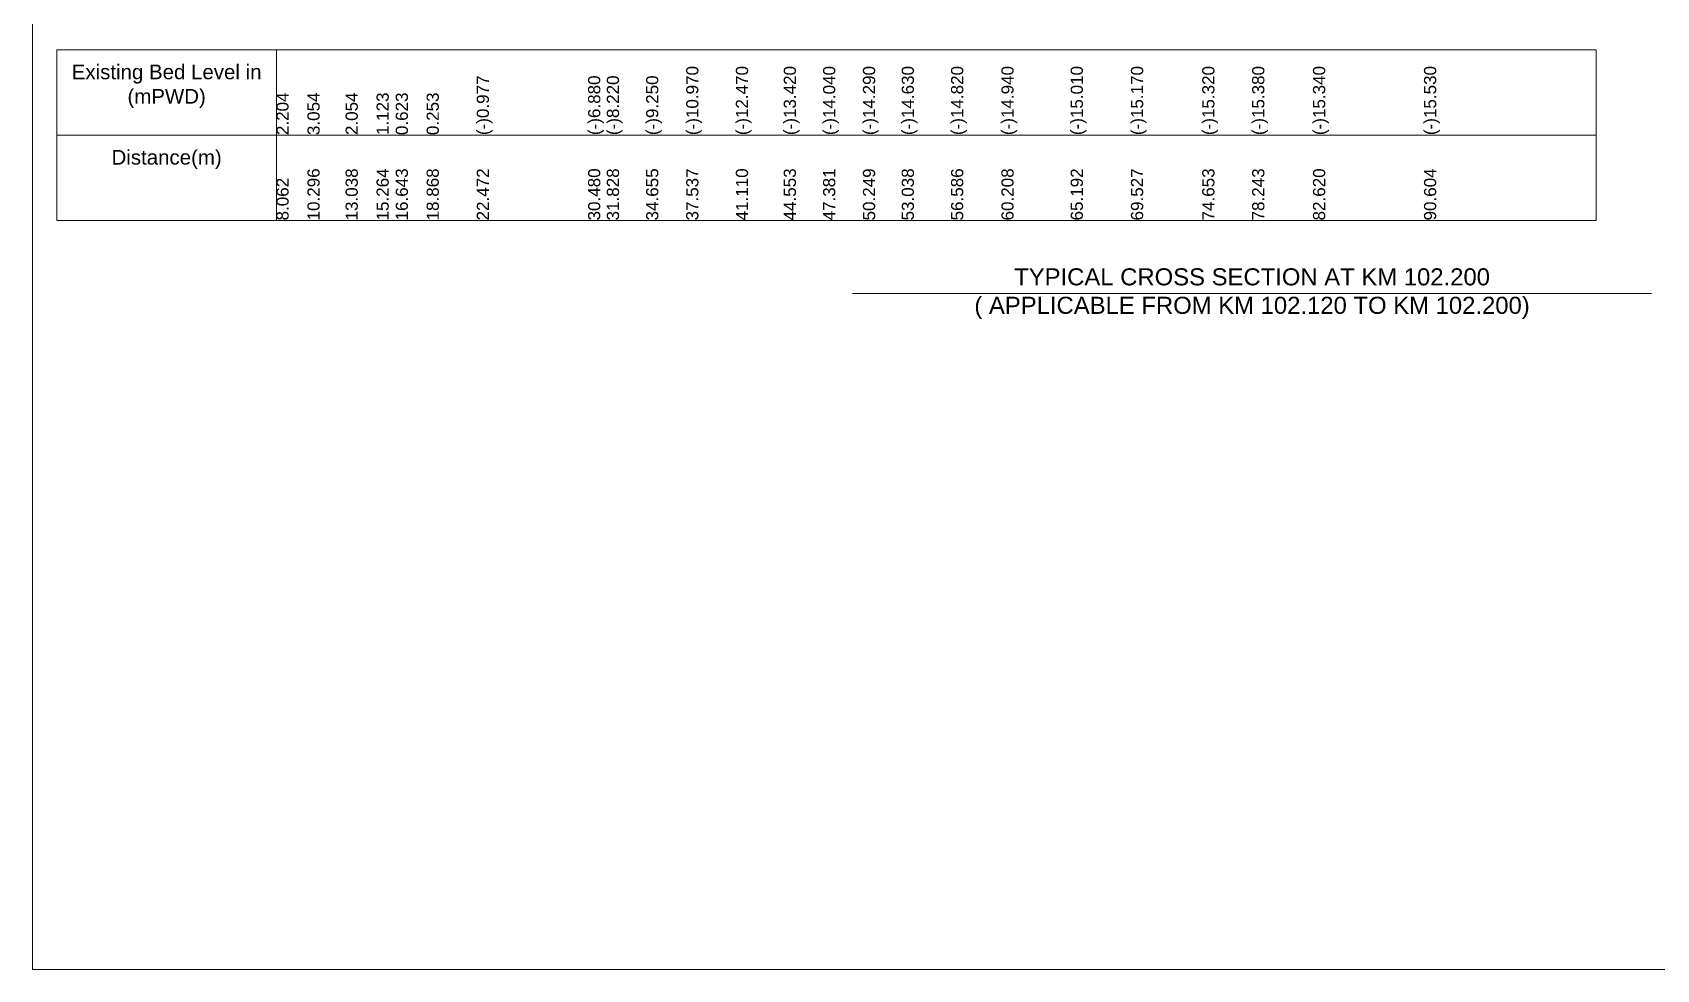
# Model space of a CAD drawing. Header units: inches. Extents: x 89000 to 380017, y -7071 to 0.
# Drawn here: x 295000 to 301658, y -7071 to -3229 of the extents above; entities that cross this region are included whole.
import ezdxf

# ---------------------------------------------------------------- set-up
doc = ezdxf.new("R2010")
doc.units = ezdxf.units.IN
doc.header["$LTSCALE"] = 7
doc.header["$MEASUREMENT"] = 0
for name, color, linetype, lineweight in [('Cross section Data Border', 7, 'Continuous', 9), ('Cross Section Labels', 7, 'Continuous', 9), ('Long Section Labels', 7, 'Continuous', 9)]:
    doc.layers.add(name, color=color, linetype=linetype, lineweight=lineweight)
doc.styles.get("Standard").update_dxf_attribs({"font": 'arial.ttf'})

msp = doc.modelspace()

# ---------------------------------------------------------------- linework, layer by layer
at = {"layer": 'Cross section Data Border'}
msp.add_lwpolyline([(295100, -3300), (301410.88422, -3300), (301410.88422, -4000), (295100, -4000)], close=True, dxfattribs=at)
for points in [[(296000, -3300), (296000, -4000)], [(295100, -3650), (301410.88422, -3650)]]:
    msp.add_lwpolyline(points, dxfattribs=at)
at = {"layer": 'Cross Section Labels'}
msp.add_lwpolyline([(295000, 0), (305000, 0), (305000, -7071), (295000, -7071)], close=True, dxfattribs=at)
msp.add_lwpolyline([(298362, -4300), (300000, -4300), (301638, -4300)], dxfattribs=at)

# ---------------------------------------------------------------- texts
at = {"layer": 'Cross section Data Border', "char_height": 60, "width": 800, "attachment_point": 5}
for s, insert in [('Existing Bed Level in (mPWD)', (295550, -3450)), ('Distance(m)', (295550, -3750))]:
    msp.add_mtext(s, dxfattribs=dict(at, insert=insert))
at = {"layer": 'Cross Section Labels', "insert": (300000, -4300), "char_height": 70, "attachment_point": 5}
msp.add_mtext('TYPICAL CROSS SECTION AT KM 102.200^J( APPLICABLE FROM KM 102.120 TO KM 102.200)', dxfattribs=at)
at = {"layer": 'Long Section Labels', "char_height": 50, "attachment_point": 1, "rotation": 90}
for s, insert in [('(-)10.970', (297680.04029, -3650)), ('(-)12.470', (297883.69905, -3650)), ('(-)13.420', (298079.99162, -3650)), ('(-)14.040', (298241.19287, -3650)), ('(-)14.290', (298404.66586, -3650)), ('(-)14.630', (298563.60149, -3650)), ('(-)14.820', (298765.8657, -3650)), ('(-)14.940', (298972.30576, -3650)), ('(-)15.010', (299256.39668, -3650)), ('(-)15.170', (299503.48878, -3650)), ('(-)15.320', (299795.64543, -3650)), ('(-)15.380', (300000.31431, -3650)), ('(-)15.340', (300249.76909, -3650)), ('(-)15.530', (300704.85263, -3650)), ('(-)0.977', (296821.367, -3650)), ('(-)6.880', (297277.78288, -3650)), ('(-)8.220', (297354.62798, -3650)), ('(-)9.250', (297515.81178, -3650)), ('2.204', (296000, -3650)), ('3.054', (296127.30223, -3650)), ('2.054', (296283.64038, -3650)), ('1.123', (296410.51855, -3650)), ('0.623', (296489.12038, -3650)), ('0.253', (296615.92516, -3650)), ('10.296', (296127.30223, -4000)), ('13.038', (296283.64038, -4000)), ('15.264', (296410.51855, -4000)), ('16.643', (296489.12038, -4000)), ('18.868', (296615.92516, -4000)), ('22.472', (296821.367, -4000)), ('30.480', (297277.78288, -4000)), ('31.828', (297354.62798, -4000)), ('34.655', (297515.81178, -4000)), ('37.537', (297680.04029, -4000)), ('41.110', (297883.69905, -4000)), ('44.553', (298079.99162, -4000)), ('47.381', (298241.19287, -4000)), ('50.249', (298404.66586, -4000)), ('53.038', (298563.60149, -4000)), ('56.586', (298765.8657, -4000)), ('60.208', (298972.30576, -4000)), ('65.192', (299256.39668, -4000)), ('69.527', (299503.48878, -4000)), ('74.653', (299795.64543, -4000)), ('78.243', (300000.31431, -4000)), ('82.620', (300249.76909, -4000)), ('90.604', (300704.85263, -4000)), ('8.062', (296000, -4000))]:
    msp.add_mtext(s, dxfattribs=dict(at, insert=insert))

doc.saveas('drawing.dxf')
